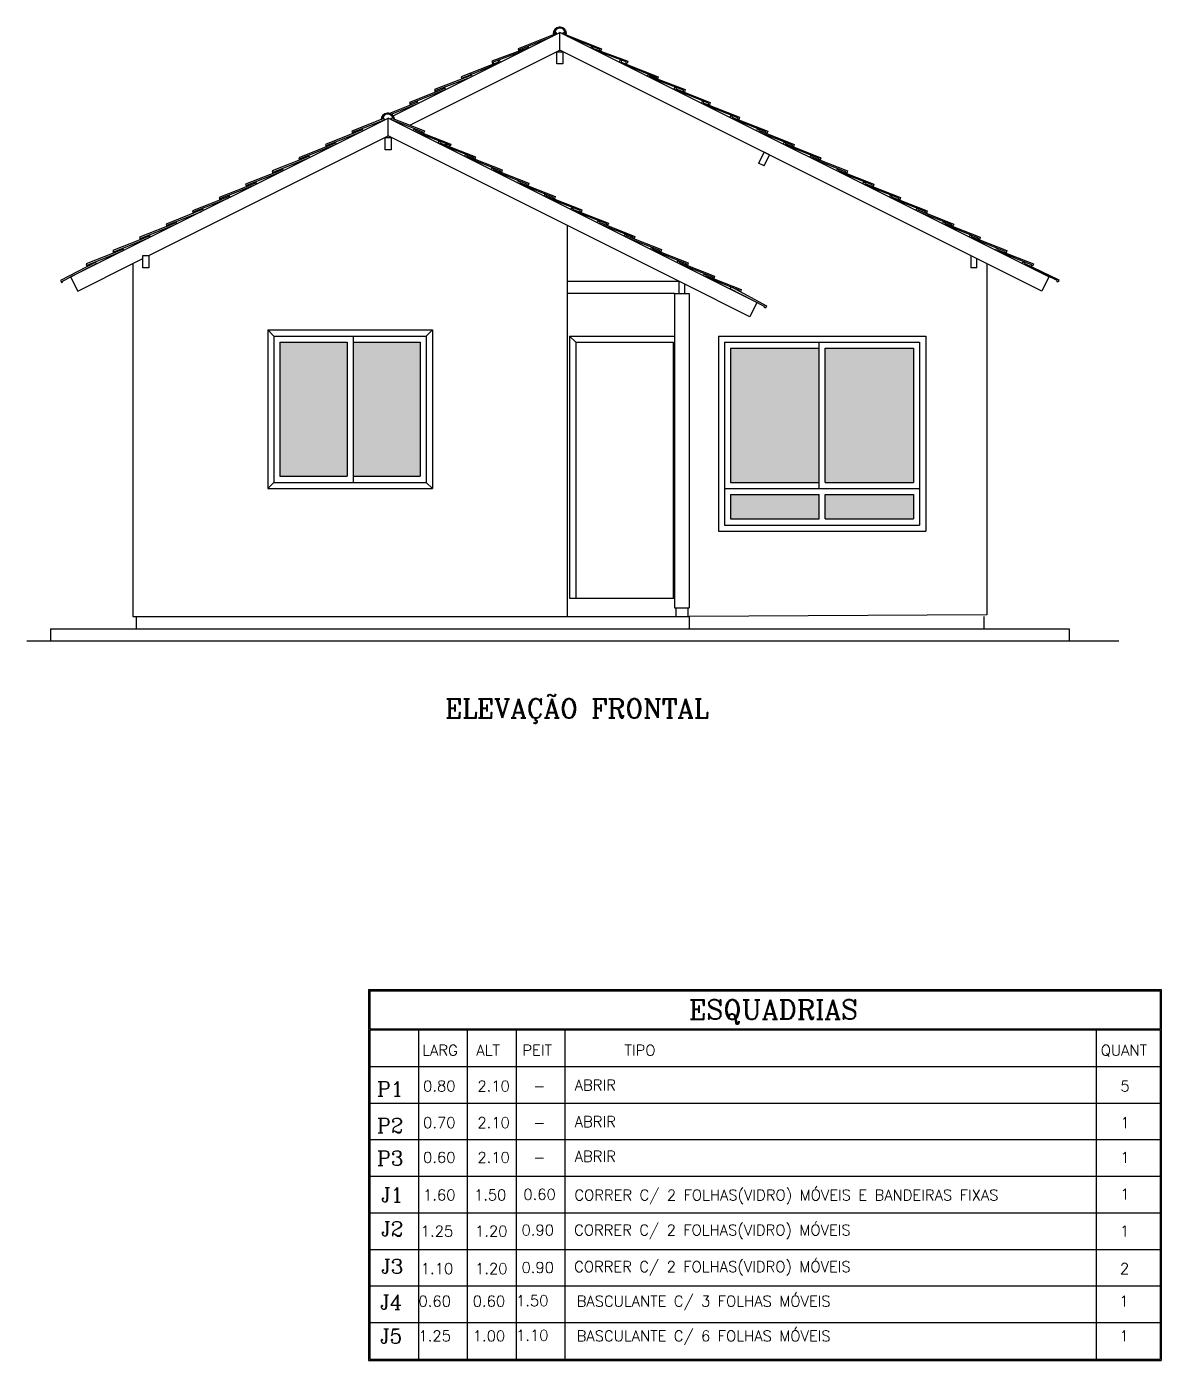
# Model space of a CAD drawing. Extents: x -36 to 60, y 199 to 483.
# Drawn here: x -19.74 to -10.44, y 222.55 to 233.49 of the extents above; entities that cross this region are included whole.
import ezdxf
from ezdxf.enums import TextEntityAlignment as Align

# ---------------------------------------------------------------- set-up
doc = ezdxf.new("R2010")
doc.units = 0
doc.header["$LTSCALE"] = 20
for name, color, linetype in [('CONCRETO', 5, 'CONTINUOUS'), ('CORTETERRA', 244, 'CONTINUOUS'), ('JANELA', 5, 'CONTINUOUS'), ('MADEIRAME', 244, 'CONTINUOUS'), ('PAREDE', 7, 'CONTINUOUS'), ('PORTA', 1, 'CONTINUOUS'), ('TELHA', 3, 'CONTINUOUS'), ('TELHADO', 20, 'CONTINUOUS'), ('TEXTO', 1, 'CONTINUOUS'), ('VISTAP', 244, 'CONTINUOUS')]:
    doc.layers.add(name, color=color, linetype=linetype)
doc.styles.add('ROMANC', font='romanc')

msp = doc.modelspace()

# ---------------------------------------------------------------- linework, layer by layer
at = {"layer": 'CONCRETO', "color": 244, "linetype": 'CONTINUOUS'}
msp.add_line((-18.842, 228.649), (-18.842, 228.549), dxfattribs=at)
at = {"layer": 'CONCRETO', "color": 30, "linetype": 'CONTINUOUS'}
for p, q in [((-11.892, 228.649), (-11.892, 228.549)), ((-19.542, 228.549), (-19.542, 228.449)), ((-11.192, 228.549), (-11.192, 228.449))]:
    msp.add_line(p, q, dxfattribs=at)
at = {"layer": 'CORTETERRA', "color": 4}
msp.add_line((-19.738, 228.449), (-10.783, 228.449), dxfattribs=at)
at = {"layer": 'JANELA', "color": 30, "linetype": 'CONTINUOUS'}
for p, q in [((-17.762, 230.999), (-16.412, 230.999)), ((-17.762, 230.999), (-17.762, 229.699)), ((-16.412, 230.999), (-16.412, 229.699)), ((-17.712, 230.949), (-16.462, 230.949)), ((-17.712, 230.949), (-17.712, 229.749)), ((-17.662, 230.899), (-17.662, 229.799)), ((-17.662, 230.899), (-17.112, 230.899)), ((-17.062, 230.899), (-16.512, 230.899)), ((-16.512, 230.899), (-16.512, 229.799)), ((-16.462, 230.949), (-16.462, 229.749)), ((-17.662, 229.799), (-17.112, 229.799)), ((-17.062, 229.799), (-16.512, 229.799)), ((-17.762, 229.699), (-16.412, 229.699)), ((-17.712, 229.749), (-16.462, 229.749))]:
    msp.add_line(p, q, dxfattribs=at)
at = {"layer": 'MADEIRAME', "color": 244, "linetype": 'CONTINUOUS'}
for p, q in [((-15.307, 231.399), (-14.392, 231.399)), ((-14.427, 231.299), (-15.307, 231.299)), ((-14.427, 231.299), (-14.392, 231.299)), ((-14.392, 231.299), (-14.342, 231.299)), ((-14.342, 231.299), (-14.307, 231.299)), ((-14.427, 228.719), (-14.307, 228.719)), ((-18.867, 228.649), (-14.307, 228.649))]:
    msp.add_line(p, q, dxfattribs=at)
at = {"layer": 'MADEIRAME', "color": 30, "linetype": 'CONTINUOUS'}
for p, q in [((-17.712, 230.949), (-17.762, 230.999)), ((-16.462, 230.949), (-16.412, 230.999)), ((-17.112, 230.899), (-17.112, 229.799)), ((-17.062, 230.949), (-17.062, 229.749)), ((-13.242, 229.699), (-13.242, 230.899)), ((-13.192, 229.749), (-13.192, 230.849)), ((-17.712, 229.749), (-17.762, 229.699)), ((-16.462, 229.749), (-16.412, 229.699)), ((-13.242, 229.449), (-13.242, 229.649)), ((-13.192, 229.449), (-13.192, 229.649)), ((-11.867, 228.663), (-14.307, 228.649))]:
    msp.add_line(p, q, dxfattribs=at)
for points in [[(-17.662, 230.899), (-17.112, 230.899), (-17.662, 229.799), (-17.112, 229.799)], [(-17.062, 230.899), (-16.512, 230.899), (-17.062, 229.799), (-16.512, 229.799)], [(-13.967, 230.849), (-13.242, 230.849), (-13.967, 229.749), (-13.242, 229.749)], [(-13.192, 230.849), (-12.467, 230.849), (-13.192, 229.749), (-12.467, 229.749)], [(-13.967, 229.649), (-13.242, 229.649), (-13.967, 229.449), (-13.242, 229.449)], [(-13.192, 229.649), (-12.467, 229.649), (-13.192, 229.449), (-12.467, 229.449)]]:
    msp.add_solid(points, dxfattribs=at)
at = {"layer": 'PAREDE', "color": 244, "linetype": 'CONTINUOUS'}
for p, q in [((-15.307, 231.856), (-15.307, 228.649)), ((-18.867, 231.544), (-18.867, 228.649)), ((-14.427, 231.299), (-14.427, 228.719)), ((-14.307, 231.299), (-14.307, 228.719)), ((-14.417, 228.719), (-14.417, 228.649)), ((-14.317, 228.719), (-14.317, 228.649)), ((-14.307, 228.649), (-14.307, 228.549))]:
    msp.add_line(p, q, dxfattribs=at)
at = {"layer": 'PAREDE', "color": 30, "linetype": 'CONTINUOUS'}
for p, q in [((-11.867, 231.544), (-11.867, 228.663)), ((-14.067, 230.949), (-14.067, 229.349)), ((-14.017, 230.899), (-14.017, 229.399)), ((-12.417, 230.899), (-12.417, 229.399)), ((-12.367, 230.949), (-12.367, 229.349)), ((-13.967, 230.849), (-13.967, 229.749)), ((-12.467, 230.849), (-12.467, 229.749)), ((-13.967, 229.649), (-13.967, 229.449)), ((-12.467, 229.649), (-12.467, 229.449))]:
    msp.add_line(p, q, dxfattribs=at)
at = {"layer": 'PORTA', "color": 30, "linetype": 'CONTINUOUS'}
for p, q in [((-15.287, 230.949), (-15.287, 228.799)), ((-15.237, 230.899), (-15.287, 230.949)), ((-15.287, 230.949), (-14.427, 230.949)), ((-15.237, 230.899), (-15.237, 228.799)), ((-15.237, 230.899), (-14.437, 230.899)), ((-14.437, 230.899), (-14.437, 228.799)), ((-14.067, 230.949), (-12.367, 230.949)), ((-14.017, 230.899), (-12.417, 230.899)), ((-13.967, 230.849), (-13.242, 230.849)), ((-13.192, 230.849), (-12.467, 230.849)), ((-14.017, 229.699), (-12.417, 229.699)), ((-13.967, 229.749), (-13.242, 229.749)), ((-13.192, 229.749), (-12.467, 229.749)), ((-13.967, 229.649), (-13.242, 229.649)), ((-13.192, 229.649), (-12.467, 229.649)), ((-14.017, 229.399), (-12.417, 229.399)), ((-13.967, 229.449), (-13.242, 229.449)), ((-13.192, 229.449), (-12.467, 229.449)), ((-14.067, 229.349), (-12.367, 229.349)), ((-15.287, 228.799), (-14.427, 228.799)), ((-19.542, 228.549), (-11.192, 228.549))]:
    msp.add_line(p, q, dxfattribs=at)
at = {"layer": 'TELHA', "color": 1, "linetype": 'CONTINUOUS'}
for p, q in [((-16.78, 232.781), (-16.783, 232.776)), ((-16.78, 232.781), (-16.774, 232.781)), ((-16.774, 232.781), (-16.772, 232.776)), ((-19.378, 231.434), (-16.775, 232.735)), ((-16.997, 232.637), (-17.289, 232.521)), ((-16.819, 232.73), (-17.072, 232.63)), ((-17.058, 232.623), (-16.804, 232.723)), ((-16.989, 232.648), (-16.998, 232.645)), ((-16.998, 232.645), (-16.997, 232.637)), ((-16.98, 232.631), (-16.989, 232.648)), ((-16.832, 232.726), (-16.824, 232.73)), ((-16.811, 232.737), (-16.82, 232.734)), ((-16.82, 232.734), (-16.819, 232.73)), ((-16.804, 232.723), (-16.811, 232.737)), ((-13.752, 231.224), (-16.775, 232.735)), ((-16.774, 232.59), (-16.774, 232.735)), ((-16.752, 232.726), (-16.745, 232.74)), ((-16.492, 232.625), (-16.752, 232.726)), ((-16.745, 232.74), (-16.736, 232.737)), ((-16.736, 232.737), (-16.737, 232.732)), ((-16.737, 232.732), (-16.478, 232.632)), ((-16.732, 232.732), (-16.723, 232.728)), ((-16.57, 232.632), (-16.561, 232.649)), ((-16.561, 232.649), (-16.552, 232.646)), ((-16.552, 232.646), (-16.553, 232.638)), ((-16.553, 232.638), (-16.26, 232.524)), ((-18.737, 231.609), (-16.775, 232.59)), ((-17.215, 232.528), (-17.507, 232.412)), ((-17.276, 232.514), (-16.99, 232.627)), ((-17.207, 232.539), (-17.216, 232.536)), ((-17.216, 232.536), (-17.215, 232.528)), ((-17.199, 232.523), (-17.207, 232.539)), ((-17.072, 232.63), (-17.066, 232.611)), ((-17.066, 232.611), (-17.058, 232.614)), ((-17.058, 232.614), (-17.058, 232.623)), ((-16.799, 232.577), (-16.749, 232.577)), ((-16.799, 232.477), (-16.799, 232.577)), ((-14.342, 231.374), (-16.775, 232.59)), ((-16.749, 232.577), (-16.749, 232.477)), ((-16.274, 232.517), (-16.56, 232.628)), ((-16.492, 232.616), (-16.492, 232.625)), ((-16.484, 232.613), (-16.492, 232.616)), ((-16.478, 232.632), (-16.484, 232.613)), ((-16.366, 232.531), (-16.359, 232.547)), ((-16.359, 232.547), (-16.349, 232.543)), ((-16.349, 232.543), (-16.351, 232.535)), ((-16.351, 232.535), (-16.058, 232.42)), ((-16.301, 232.518), (-16.302, 232.529)), ((-16.288, 232.535), (-16.294, 232.515)), ((-17.432, 232.419), (-17.725, 232.303)), ((-17.493, 232.405), (-17.214, 232.516)), ((-17.424, 232.43), (-17.434, 232.427)), ((-17.434, 232.427), (-17.432, 232.419)), ((-17.417, 232.414), (-17.424, 232.43)), ((-17.289, 232.521), (-17.284, 232.502)), ((-17.284, 232.502), (-17.276, 232.505)), ((-17.276, 232.505), (-17.276, 232.514)), ((-16.749, 232.477), (-16.799, 232.477)), ((-16.072, 232.413), (-16.352, 232.524)), ((-16.294, 232.515), (-16.301, 232.518)), ((-16.273, 232.508), (-16.274, 232.517)), ((-16.265, 232.505), (-16.273, 232.508)), ((-16.26, 232.524), (-16.265, 232.505)), ((-16.149, 232.422), (-16.141, 232.438)), ((-16.141, 232.438), (-16.131, 232.435)), ((-16.131, 232.435), (-16.133, 232.427)), ((-16.133, 232.427), (-15.84, 232.311)), ((-16.058, 232.42), (-16.064, 232.401)), ((-17.65, 232.31), (-17.943, 232.194)), ((-17.711, 232.296), (-17.431, 232.407)), ((-17.642, 232.321), (-17.652, 232.318)), ((-17.652, 232.318), (-17.65, 232.31)), ((-17.634, 232.305), (-17.642, 232.321)), ((-17.507, 232.412), (-17.501, 232.393)), ((-17.501, 232.393), (-17.494, 232.396)), ((-17.494, 232.396), (-17.493, 232.405)), ((-15.854, 232.304), (-16.134, 232.415)), ((-16.071, 232.404), (-16.072, 232.413)), ((-16.064, 232.401), (-16.071, 232.404)), ((-15.931, 232.313), (-15.923, 232.329)), ((-15.923, 232.329), (-15.914, 232.326)), ((-15.914, 232.326), (-15.915, 232.318)), ((-15.915, 232.318), (-15.622, 232.202)), ((-15.84, 232.311), (-15.846, 232.292)), ((-17.868, 232.201), (-18.161, 232.085)), ((-17.929, 232.188), (-17.649, 232.298)), ((-17.86, 232.212), (-17.869, 232.209)), ((-17.869, 232.209), (-17.868, 232.201)), ((-17.852, 232.197), (-17.86, 232.212)), ((-17.725, 232.303), (-17.719, 232.284)), ((-17.719, 232.284), (-17.712, 232.287)), ((-17.712, 232.287), (-17.711, 232.296)), ((-15.636, 232.195), (-15.916, 232.306)), ((-15.854, 232.295), (-15.854, 232.304)), ((-15.846, 232.292), (-15.854, 232.295)), ((-15.713, 232.204), (-15.705, 232.22)), ((-15.705, 232.22), (-15.696, 232.217)), ((-15.419, 232.086), (-15.698, 232.197)), ((-15.696, 232.217), (-15.697, 232.209)), ((-15.697, 232.209), (-15.405, 232.093)), ((-15.622, 232.202), (-15.628, 232.183)), ((-18.086, 232.092), (-18.378, 231.976)), ((-18.147, 232.079), (-17.867, 232.189)), ((-18.078, 232.103), (-18.087, 232.1)), ((-18.087, 232.1), (-18.086, 232.092)), ((-18.07, 232.088), (-18.078, 232.103)), ((-17.943, 232.194), (-17.937, 232.175)), ((-17.937, 232.175), (-17.929, 232.179)), ((-17.929, 232.179), (-17.929, 232.188)), ((-15.636, 232.186), (-15.636, 232.195)), ((-15.628, 232.183), (-15.636, 232.186)), ((-15.495, 232.095), (-15.487, 232.111)), ((-15.487, 232.111), (-15.478, 232.108)), ((-15.201, 231.978), (-15.481, 232.088)), ((-15.478, 232.108), (-15.479, 232.1)), ((-15.479, 232.1), (-15.187, 231.984)), ((-15.405, 232.093), (-15.41, 232.074)), ((-18.304, 231.983), (-18.596, 231.868)), ((-18.364, 231.97), (-18.085, 232.08)), ((-18.296, 231.994), (-18.305, 231.991)), ((-18.305, 231.991), (-18.304, 231.983)), ((-18.288, 231.979), (-18.296, 231.994)), ((-18.161, 232.085), (-18.155, 232.067)), ((-18.155, 232.067), (-18.147, 232.07)), ((-18.147, 232.07), (-18.147, 232.079)), ((-15.418, 232.077), (-15.419, 232.086)), ((-15.41, 232.074), (-15.418, 232.077)), ((-15.277, 231.987), (-15.27, 232.002)), ((-15.27, 232.002), (-15.26, 231.999)), ((-14.983, 231.869), (-15.263, 231.979)), ((-15.26, 231.999), (-15.262, 231.991)), ((-15.262, 231.991), (-14.969, 231.875)), ((-15.187, 231.984), (-15.193, 231.965)), ((-18.521, 231.874), (-18.814, 231.759)), ((-18.582, 231.861), (-18.302, 231.971)), ((-18.513, 231.886), (-18.523, 231.882)), ((-18.523, 231.882), (-18.521, 231.874)), ((-18.506, 231.87), (-18.513, 231.886)), ((-18.378, 231.976), (-18.373, 231.958)), ((-18.373, 231.958), (-18.365, 231.961)), ((-18.365, 231.961), (-18.364, 231.97)), ((-15.2, 231.969), (-15.201, 231.978)), ((-15.193, 231.965), (-15.2, 231.969)), ((-15.06, 231.878), (-15.052, 231.893)), ((-15.052, 231.893), (-15.042, 231.89)), ((-14.765, 231.76), (-15.045, 231.87)), ((-15.042, 231.89), (-15.044, 231.882)), ((-15.044, 231.882), (-14.751, 231.766)), ((-14.969, 231.875), (-14.975, 231.857)), ((-18.739, 231.765), (-19.032, 231.65)), ((-18.8, 231.752), (-18.52, 231.863)), ((-18.731, 231.777), (-18.741, 231.773)), ((-18.741, 231.773), (-18.739, 231.765)), ((-18.741, 231.773), (-18.739, 231.765)), ((-18.723, 231.761), (-18.731, 231.777)), ((-18.596, 231.868), (-18.59, 231.849)), ((-18.59, 231.849), (-18.583, 231.852)), ((-18.583, 231.852), (-18.582, 231.861)), ((-14.982, 231.86), (-14.983, 231.869)), ((-14.975, 231.857), (-14.982, 231.86)), ((-14.842, 231.769), (-14.834, 231.784)), ((-14.834, 231.784), (-14.825, 231.781)), ((-14.547, 231.651), (-14.827, 231.761)), ((-14.825, 231.781), (-14.826, 231.773)), ((-14.826, 231.773), (-14.533, 231.658)), ((-14.765, 231.751), (-14.765, 231.76)), ((-14.751, 231.766), (-14.757, 231.748)), ((-18.957, 231.656), (-19.25, 231.541)), ((-19.018, 231.643), (-18.738, 231.754)), ((-18.949, 231.668), (-18.958, 231.665)), ((-18.958, 231.665), (-18.957, 231.656)), ((-18.941, 231.652), (-18.949, 231.668)), ((-18.814, 231.759), (-18.808, 231.74)), ((-18.814, 231.759), (-18.808, 231.74)), ((-18.808, 231.74), (-18.801, 231.743)), ((-18.808, 231.74), (-18.801, 231.743)), ((-18.801, 231.743), (-18.8, 231.752)), ((-18.801, 231.743), (-18.8, 231.752)), ((-14.757, 231.748), (-14.765, 231.751)), ((-19.182, 231.549), (-19.46, 231.404)), ((-19.32, 231.317), (-18.867, 231.544)), ((-19.25, 231.541), (-19.244, 231.522)), ((-19.236, 231.534), (-18.956, 231.645)), ((-19.173, 231.556), (-19.183, 231.553)), ((-19.183, 231.553), (-19.182, 231.549)), ((-19.164, 231.54), (-19.173, 231.556)), ((-19.032, 231.65), (-19.026, 231.631)), ((-19.026, 231.631), (-19.018, 231.634)), ((-19.018, 231.634), (-19.018, 231.643)), ((-18.787, 231.609), (-18.737, 231.609)), ((-18.787, 231.509), (-18.787, 231.609)), ((-18.737, 231.609), (-18.737, 231.509)), ((-19.446, 231.399), (-19.176, 231.539)), ((-19.378, 231.434), (-19.32, 231.317)), ((-19.244, 231.522), (-19.236, 231.525)), ((-19.236, 231.525), (-19.236, 231.534)), ((-19.176, 231.539), (-19.174, 231.536)), ((-18.737, 231.509), (-18.787, 231.509)), ((-13.894, 231.324), (-14.174, 231.435)), ((-14.173, 231.446), (-13.88, 231.331)), ((-19.46, 231.404), (-19.453, 231.387)), ((-19.453, 231.387), (-19.446, 231.39)), ((-19.445, 231.39), (-19.446, 231.399)), ((-13.81, 231.107), (-14.342, 231.374)), ((-13.97, 231.335), (-13.968, 231.342)), ((-13.689, 231.191), (-13.97, 231.335)), ((-13.968, 231.342), (-13.961, 231.352)), ((-13.961, 231.352), (-13.674, 231.196)), ((-13.893, 231.315), (-13.894, 231.324)), ((-13.88, 231.331), (-13.886, 231.312)), ((-13.886, 231.312), (-13.893, 231.315)), ((-13.752, 231.224), (-13.81, 231.107)), ((-13.689, 231.182), (-13.689, 231.191)), ((-13.682, 231.178), (-13.689, 231.182)), ((-13.674, 231.196), (-13.682, 231.178))]:
    msp.add_line(p, q, dxfattribs=at)
at = {"layer": 'TELHA', "color": 1, "linetype": 'CONTINUOUS', "ltscale": 0.1}
msp.add_line((-18.867, 231.544), (-18.787, 231.584), dxfattribs=at)
at = {"layer": 'TELHA', "color": 1, "linetype": 'CONTINUOUS'}
for radius, start, end in [(0.0551, 95.6961, 175.2452), (0.0471, 12.3177, 170.3158), (0.0551, 6.8911, 83.9305)]:
    msp.add_arc((-16.778, 232.722), radius, start, end, dxfattribs=at)
at = {"layer": 'TELHADO', "color": 244, "linetype": 'CONTINUOUS'}
for p, q in [((-16.734, 232.756), (-15.367, 233.439)), ((-15.407, 233.425), (-15.71, 233.305)), ((-15.697, 233.299), (-15.431, 233.407)), ((-15.422, 233.427), (-15.414, 233.43)), ((-15.4, 233.442), (-15.409, 233.439)), ((-15.409, 233.439), (-15.407, 233.425)), ((-15.392, 233.427), (-15.4, 233.442)), ((-15.37, 233.486), (-15.372, 233.482)), ((-15.37, 233.486), (-15.364, 233.486)), ((-15.367, 233.294), (-15.367, 233.439)), ((-11.357, 231.434), (-15.367, 233.439)), ((-15.364, 233.486), (-15.361, 233.482)), ((-15.343, 233.427), (-15.335, 233.442)), ((-15.335, 233.442), (-15.325, 233.439)), ((-15.325, 233.439), (-15.328, 233.425)), ((-15.328, 233.425), (-15.025, 233.305)), ((-15.32, 233.43), (-15.312, 233.427)), ((-15.038, 233.299), (-15.304, 233.407)), ((-16.598, 232.678), (-15.367, 233.294)), ((-15.635, 233.311), (-15.925, 233.204)), ((-15.71, 233.305), (-15.705, 233.288)), ((-15.705, 233.288), (-15.697, 233.292)), ((-15.697, 233.292), (-15.697, 233.299)), ((-15.628, 233.325), (-15.637, 233.322)), ((-15.637, 233.322), (-15.635, 233.311)), ((-15.621, 233.312), (-15.628, 233.325)), ((-11.415, 231.317), (-15.367, 233.294)), ((-15.114, 233.312), (-15.107, 233.325)), ((-15.107, 233.325), (-15.098, 233.322)), ((-15.098, 233.322), (-15.099, 233.311)), ((-15.099, 233.311), (-14.81, 233.204)), ((-15.038, 233.292), (-15.038, 233.299)), ((-15.03, 233.288), (-15.038, 233.292)), ((-15.025, 233.305), (-15.03, 233.288)), ((-15.87, 233.196), (-16.175, 233.075)), ((-16.162, 233.068), (-15.879, 233.183)), ((-15.925, 233.204), (-15.919, 233.185)), ((-15.919, 233.185), (-15.912, 233.188)), ((-15.912, 233.188), (-15.911, 233.197)), ((-15.911, 233.197), (-15.67, 233.288)), ((-15.862, 233.213), (-15.872, 233.21)), ((-15.872, 233.21), (-15.87, 233.196)), ((-15.854, 233.196), (-15.862, 233.213)), ((-15.392, 233.181), (-15.392, 233.281)), ((-15.392, 233.281), (-15.342, 233.281)), ((-15.342, 233.281), (-15.342, 233.181)), ((-14.824, 233.197), (-15.064, 233.288)), ((-14.881, 233.196), (-14.872, 233.213)), ((-14.872, 233.213), (-14.863, 233.21)), ((-14.863, 233.21), (-14.865, 233.196)), ((-14.865, 233.196), (-14.56, 233.075)), ((-14.572, 233.068), (-14.856, 233.183)), ((-14.823, 233.188), (-14.824, 233.197)), ((-14.815, 233.185), (-14.823, 233.188)), ((-14.81, 233.204), (-14.815, 233.185)), ((-16.175, 233.075), (-16.17, 233.06)), ((-16.093, 233.096), (-16.103, 233.093)), ((-16.103, 233.093), (-16.101, 233.082)), ((-16.085, 233.08), (-16.093, 233.096)), ((-15.342, 233.181), (-15.392, 233.181)), ((-14.65, 233.079), (-14.641, 233.096)), ((-14.641, 233.096), (-14.632, 233.093)), ((-14.632, 233.093), (-14.634, 233.082)), ((-14.634, 233.082), (-14.34, 232.972)), ((-14.56, 233.075), (-14.564, 233.06)), ((-16.319, 232.976), (-16.6, 232.865)), ((-16.586, 232.858), (-16.313, 232.968)), ((-16.17, 233.06), (-16.163, 233.063)), ((-16.17, 233.06), (-16.163, 233.063)), ((-16.163, 233.063), (-16.162, 233.068)), ((-14.354, 232.965), (-14.616, 233.063)), ((-14.572, 233.063), (-14.572, 233.068)), ((-14.564, 233.06), (-14.572, 233.063)), ((-14.564, 233.06), (-14.572, 233.063)), ((-14.431, 232.972), (-14.423, 232.989)), ((-14.423, 232.989), (-14.414, 232.986)), ((-14.148, 232.858), (-14.422, 232.968)), ((-14.414, 232.986), (-14.415, 232.976)), ((-14.415, 232.976), (-14.134, 232.865)), ((-14.353, 232.956), (-14.354, 232.965)), ((-14.34, 232.972), (-14.346, 232.953)), ((-16.544, 232.862), (-16.765, 232.775)), ((-16.75, 232.769), (-16.537, 232.854)), ((-16.6, 232.865), (-16.594, 232.846)), ((-16.587, 232.849), (-16.586, 232.858)), ((-16.536, 232.875), (-16.546, 232.872)), ((-16.546, 232.872), (-16.544, 232.862)), ((-16.528, 232.858), (-16.536, 232.875)), ((-14.346, 232.953), (-14.353, 232.956)), ((-14.207, 232.859), (-14.198, 232.875)), ((-14.198, 232.875), (-14.189, 232.872)), ((-14.189, 232.872), (-14.191, 232.862)), ((-14.191, 232.862), (-13.893, 232.745)), ((-14.148, 232.849), (-14.148, 232.858)), ((-14.134, 232.865), (-14.14, 232.846)), ((-16.594, 232.846), (-16.587, 232.849)), ((-13.907, 232.739), (-14.191, 232.851)), ((-14.14, 232.846), (-14.148, 232.849)), ((-13.971, 232.741), (-13.964, 232.757)), ((-13.964, 232.757), (-13.954, 232.753)), ((-13.954, 232.753), (-13.956, 232.745)), ((-13.956, 232.745), (-13.663, 232.63)), ((-13.893, 232.745), (-13.899, 232.725)), ((-13.677, 232.623), (-13.957, 232.734)), ((-13.906, 232.728), (-13.907, 232.739)), ((-13.899, 232.725), (-13.906, 232.728)), ((-13.754, 232.632), (-13.746, 232.648)), ((-13.746, 232.648), (-13.736, 232.645)), ((-13.736, 232.645), (-13.738, 232.637)), ((-13.738, 232.637), (-13.445, 232.521)), ((-13.459, 232.514), (-13.739, 232.625)), ((-13.676, 232.614), (-13.677, 232.623)), ((-13.669, 232.611), (-13.676, 232.614)), ((-13.663, 232.63), (-13.669, 232.611)), ((-13.536, 232.523), (-13.528, 232.539)), ((-13.528, 232.539), (-13.519, 232.536)), ((-13.519, 232.536), (-13.52, 232.528)), ((-13.647, 232.434), (-13.692, 232.456)), ((-13.241, 232.405), (-13.521, 232.516)), ((-13.459, 232.505), (-13.459, 232.514)), ((-13.451, 232.502), (-13.459, 232.505)), ((-13.445, 232.521), (-13.451, 232.502)), ((-13.318, 232.414), (-13.31, 232.43)), ((-13.31, 232.43), (-13.301, 232.427)), ((-13.301, 232.427), (-13.302, 232.419)), ((-13.692, 232.344), (-13.737, 232.367)), ((-13.241, 232.396), (-13.241, 232.405)), ((-12.574, 232.085), (-12.58, 232.067)), ((-12.447, 231.979), (-12.439, 231.994)), ((-12.439, 231.994), (-12.43, 231.991)), ((-12.43, 231.991), (-12.431, 231.983)), ((-12.431, 231.983), (-12.138, 231.868)), ((-12.152, 231.861), (-12.432, 231.971)), ((-12.37, 231.961), (-12.37, 231.97)), ((-12.362, 231.958), (-12.37, 231.961)), ((-12.356, 231.976), (-12.362, 231.958)), ((-12.229, 231.87), (-12.221, 231.886)), ((-12.221, 231.886), (-12.212, 231.882)), ((-12.212, 231.882), (-12.213, 231.874)), ((-12.213, 231.874), (-11.921, 231.759)), ((-11.935, 231.752), (-12.214, 231.863)), ((-12.152, 231.852), (-12.152, 231.861)), ((-12.144, 231.849), (-12.152, 231.852)), ((-12.138, 231.868), (-12.144, 231.849)), ((-12.012, 231.76), (-12.003, 231.777)), ((-12.012, 231.76), (-12.003, 231.777)), ((-12.003, 231.777), (-11.994, 231.773)), ((-12.003, 231.777), (-11.994, 231.773)), ((-11.994, 231.773), (-11.995, 231.765)), ((-11.994, 231.773), (-11.995, 231.765)), ((-11.994, 231.773), (-11.995, 231.765)), ((-11.995, 231.765), (-11.703, 231.65)), ((-11.717, 231.643), (-12.002, 231.756)), ((-11.934, 231.743), (-11.935, 231.752)), ((-11.934, 231.743), (-11.935, 231.752)), ((-11.926, 231.74), (-11.934, 231.743)), ((-11.926, 231.74), (-11.934, 231.743)), ((-11.921, 231.759), (-11.926, 231.74)), ((-11.921, 231.759), (-11.926, 231.74)), ((-11.794, 231.651), (-11.786, 231.668)), ((-11.786, 231.668), (-11.776, 231.665)), ((-11.776, 231.665), (-11.778, 231.656)), ((-11.778, 231.656), (-11.485, 231.541)), ((-11.997, 231.609), (-11.997, 231.509)), ((-11.947, 231.509), (-11.947, 231.584)), ((-11.499, 231.534), (-11.784, 231.647)), ((-11.716, 231.634), (-11.717, 231.643)), ((-11.709, 231.631), (-11.716, 231.634)), ((-11.703, 231.65), (-11.709, 231.631)), ((-11.576, 231.542), (-11.568, 231.559)), ((-11.289, 231.404), (-11.576, 231.543)), ((-11.568, 231.559), (-11.558, 231.556)), ((-11.558, 231.556), (-11.56, 231.548)), ((-11.56, 231.547), (-11.275, 231.41)), ((-11.485, 231.541), (-11.491, 231.522)), ((-11.947, 231.509), (-11.997, 231.509)), ((-11.498, 231.525), (-11.499, 231.534)), ((-11.491, 231.522), (-11.498, 231.525)), ((-11.357, 231.434), (-11.415, 231.317)), ((-11.289, 231.395), (-11.289, 231.404)), ((-11.281, 231.392), (-11.289, 231.395)), ((-11.275, 231.41), (-11.281, 231.392))]:
    msp.add_line(p, q, dxfattribs=at)
at = {"layer": 'TELHADO', "color": 1, "linetype": 'CONTINUOUS'}
for p, q in [((-14.624, 231.66), (-14.616, 231.676)), ((-14.616, 231.676), (-14.607, 231.672)), ((-14.33, 231.542), (-14.609, 231.653)), ((-14.607, 231.672), (-14.608, 231.664)), ((-14.608, 231.664), (-14.316, 231.549)), ((-14.547, 231.642), (-14.547, 231.651)), ((-14.533, 231.658), (-14.539, 231.639)), ((-14.539, 231.639), (-14.547, 231.642)), ((-14.406, 231.551), (-14.398, 231.567)), ((-14.398, 231.567), (-14.389, 231.563)), ((-14.112, 231.433), (-14.392, 231.544)), ((-14.389, 231.563), (-14.39, 231.555)), ((-14.389, 231.563), (-14.39, 231.555)), ((-14.39, 231.555), (-14.098, 231.44)), ((-14.329, 231.533), (-14.33, 231.542)), ((-14.329, 231.533), (-14.33, 231.542)), ((-14.316, 231.549), (-14.321, 231.53)), ((-14.316, 231.549), (-14.321, 231.53)), ((-14.321, 231.53), (-14.329, 231.533)), ((-14.321, 231.53), (-14.329, 231.533)), ((-14.188, 231.442), (-14.181, 231.458)), ((-14.181, 231.458), (-14.171, 231.455)), ((-14.171, 231.455), (-14.173, 231.446)), ((-14.111, 231.424), (-14.112, 231.433)), ((-14.098, 231.44), (-14.104, 231.421)), ((-14.104, 231.421), (-14.111, 231.424))]:
    msp.add_line(p, q, dxfattribs=at)
at = {"layer": 'TELHADO', "color": 244, "linetype": 'CONTINUOUS'}
for points in [[(-13.692, 232.456), (-13.737, 232.367)], [(-13.692, 232.344), (-13.647, 232.434)]]:
    msp.add_lwpolyline(points, dxfattribs=at)
for radius, start, end in [(0.0551, 95.6961, 179.8209), (0.0471, 3.7231, 175.8786), (0.0551, 359.8486, 83.9305)]:
    msp.add_arc((-15.367, 233.427), radius, start, end, dxfattribs=at)
at = {"layer": 'TEXTO', "color": 1}
for p, q in [((-16.936, 225.589), (-10.436, 225.589)), ((-16.936, 225.589), (-16.936, 222.549)), ((-16.926, 225.579), (-10.446, 225.579)), ((-16.926, 225.579), (-16.926, 225.269)), ((-10.446, 225.579), (-10.446, 225.269)), ((-10.436, 225.589), (-10.436, 222.549)), ((-16.926, 225.269), (-10.446, 225.269)), ((-16.926, 225.259), (-10.446, 225.259)), ((-16.926, 225.259), (-16.926, 222.559)), ((-10.446, 225.259), (-10.446, 222.559)), ((-16.936, 222.549), (-10.436, 222.549)), ((-16.926, 222.559), (-10.446, 222.559))]:
    msp.add_line(p, q, dxfattribs=at)
at = {"layer": 'TEXTO', "color": 244}
for p, q in [((-16.526, 225.259), (-16.526, 222.559)), ((-16.126, 225.259), (-16.126, 222.559)), ((-15.726, 225.259), (-15.726, 222.559)), ((-15.326, 225.259), (-15.326, 222.559)), ((-10.97, 225.259), (-10.97, 222.559)), ((-16.926, 224.959), (-10.436, 224.959)), ((-16.926, 224.659), (-10.436, 224.659)), ((-16.926, 224.359), (-10.436, 224.359)), ((-16.926, 224.059), (-10.436, 224.059)), ((-16.926, 223.759), (-10.436, 223.759)), ((-16.926, 223.459), (-10.436, 223.459)), ((-16.926, 223.159), (-10.436, 223.159)), ((-16.926, 222.859), (-10.436, 222.859))]:
    msp.add_line(p, q, dxfattribs=at)
at = {"layer": 'VISTAP', "color": 244, "linetype": 'CONTINUOUS'}
for p, q in [((-16.101, 233.082), (-16.395, 232.972)), ((-16.395, 232.972), (-16.389, 232.953)), ((-16.381, 232.965), (-16.119, 233.063)), ((-16.381, 232.956), (-16.381, 232.965)), ((-16.312, 232.989), (-16.321, 232.986)), ((-16.321, 232.986), (-16.319, 232.976)), ((-16.313, 232.968), (-16.312, 232.967)), ((-16.303, 232.972), (-16.312, 232.989)), ((-16.303, 232.971), (-16.303, 232.972)), ((-16.389, 232.953), (-16.381, 232.956)), ((-13.52, 232.528), (-13.227, 232.412)), ((-13.302, 232.419), (-13.01, 232.303)), ((-13.024, 232.296), (-13.303, 232.407)), ((-13.233, 232.393), (-13.241, 232.396)), ((-13.227, 232.412), (-13.233, 232.393)), ((-13.1, 232.305), (-13.092, 232.321)), ((-13.092, 232.321), (-13.083, 232.318)), ((-13.083, 232.318), (-13.084, 232.31)), ((-13.084, 232.31), (-12.792, 232.194)), ((-12.806, 232.188), (-13.086, 232.298)), ((-13.023, 232.287), (-13.024, 232.296)), ((-13.015, 232.284), (-13.023, 232.287)), ((-13.01, 232.303), (-13.015, 232.284)), ((-12.882, 232.197), (-12.875, 232.212)), ((-12.875, 232.212), (-12.865, 232.209)), ((-12.865, 232.209), (-12.867, 232.201)), ((-12.867, 232.201), (-12.574, 232.085)), ((-12.588, 232.079), (-12.868, 232.189)), ((-12.805, 232.179), (-12.806, 232.188)), ((-12.798, 232.175), (-12.805, 232.179)), ((-12.792, 232.194), (-12.798, 232.175)), ((-12.665, 232.088), (-12.657, 232.103)), ((-12.657, 232.103), (-12.647, 232.1)), ((-12.647, 232.1), (-12.649, 232.092)), ((-12.649, 232.092), (-12.356, 231.976)), ((-12.37, 231.97), (-12.65, 232.08)), ((-12.587, 232.07), (-12.588, 232.079)), ((-12.58, 232.067), (-12.587, 232.07)), ((-14.392, 231.399), (-14.392, 231.299)), ((-14.342, 231.299), (-14.342, 231.374))]:
    msp.add_line(p, q, dxfattribs=at)

# ---------------------------------------------------------------- texts
at = {"layer": 'TEXTO', "color": 1, "ltscale": 0.3, "style": 'ROMANC'}
for s, height, p in [('ELEVAÇÃO FRONTAL', 0.156, (-16.308, 227.817)), ('LARG', 0.0885, (-16.496, 225.048)), ('ALT', 0.0885, (-16.052, 225.048)), ('PEIT', 0.0885, (-15.674, 225.048)), ('TIPO', 0.0885, (-14.837, 225.048)), ('QUANT', 0.0885, (-10.932, 225.048)), ('P1', 0.12, (-16.866, 224.715)), ('0.80', 0.0885, (-16.488, 224.754)), ('2.10', 0.0885, (-16.043, 224.754)), ('-', 0.0885, (-15.585, 224.754)), ('ABRIR', 0.0885, (-15.245, 224.762)), ('5', 0.0885, (-10.771, 224.754)), ('0.70', 0.0885, (-16.488, 224.454)), ('2.10', 0.0885, (-16.043, 224.454)), ('ABRIR', 0.0885, (-15.245, 224.462)), ('1', 0.0885, (-10.771, 224.454)), ('P2', 0.12, (-16.866, 224.415)), ('-', 0.0885, (-15.585, 224.454)), ('P3', 0.12, (-16.866, 224.147)), ('0.60', 0.0885, (-16.488, 224.169)), ('2.10', 0.0885, (-16.043, 224.169)), ('ABRIR', 0.0885, (-15.245, 224.178)), ('1', 0.0885, (-10.771, 224.169)), ('-', 0.0885, (-15.585, 224.169)), ('J1', 0.12, (-16.831, 223.847)), ('1.60', 0.0885, (-16.488, 223.861)), ('1.50', 0.0885, (-16.071, 223.861)), ('0.60', 0.0885, (-15.666, 223.866)), ('CORRER C/ 2 FOLHAS(VIDRO) MÓVEIS E BANDEIRAS FIXAS', 0.08847, (-15.248, 223.86)), ('1', 0.0885, (-10.771, 223.868)), ('J2', 0.12, (-16.831, 223.568)), ('CORRER C/ 2 FOLHAS(VIDRO) MÓVEIS', 0.08847, (-15.25, 223.573)), ('1.25', 0.0885, (-16.507, 223.564)), ('1.20', 0.0885, (-16.062, 223.564)), ('0.90', 0.0885, (-15.681, 223.573)), ('1', 0.0885, (-10.775, 223.564)), ('J3', 0.12, (-16.831, 223.26)), ('1.10', 0.0885, (-16.507, 223.257)), ('1.20', 0.0885, (-16.062, 223.257)), ('0.90', 0.0885, (-15.681, 223.266)), ('CORRER C/ 2 FOLHAS(VIDRO) MÓVEIS', 0.08847, (-15.25, 223.273)), ('2', 0.0885, (-10.775, 223.257)), ('J4', 0.12, (-16.84, 222.967)), ('0.60', 0.0885, (-16.526, 222.99)), ('0.60', 0.0885, (-16.081, 222.99)), ('1.50', 0.0885, (-15.726, 222.994)), ('BASCULANTE C/ 3 FOLHAS MÓVEIS', 0.08847, (-15.229, 222.99)), ('1', 0.0885, (-10.779, 222.99)), ('J5', 0.12, (-16.84, 222.688)), ('1.25', 0.0885, (-16.526, 222.705)), ('1.00', 0.0885, (-16.081, 222.705)), ('1.10', 0.0885, (-15.726, 222.71)), ('BASCULANTE C/ 6 FOLHAS MÓVEIS', 0.08847, (-15.229, 222.705)), ('1', 0.0885, (-10.779, 222.705))]:
    msp.add_text(s, height=height, dxfattribs=at).set_placement(p)
msp.add_text('ESQUADRIAS', height=0.16, dxfattribs=at).set_placement((-12.924, 225.346), align=Align.RIGHT)

doc.saveas('drawing.dxf')
